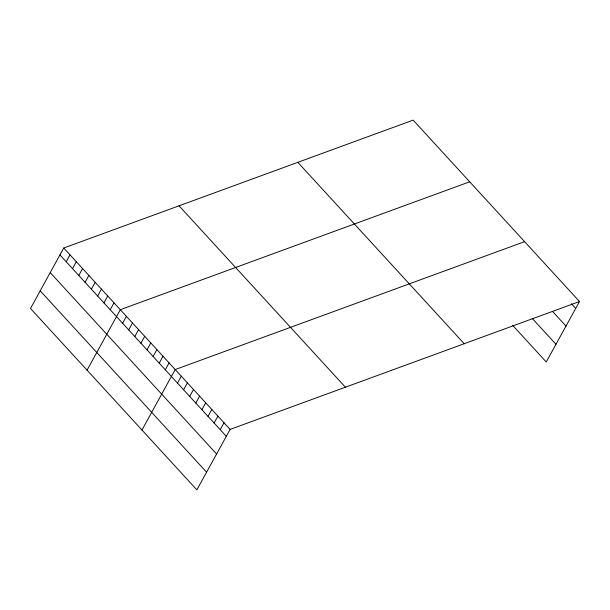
<?xml version="1.0" encoding="UTF-8"?>
<svg xmlns="http://www.w3.org/2000/svg" width="610" height="610" viewBox="0 0 610 610"><rect width="100%" height="100%" fill="white"/><g stroke="black" fill="none" stroke-linecap="round" stroke-linejoin="round"><path stroke-width="0.91" d="M63.737 248.018L30.5 308.485L196.862 489.876L230.1 429.417L579.5 301.515L413.138 120.124L63.737 248.018L230.1 429.417M66.231 261.774L70.028 254.873M72.514 268.629L76.311 261.728M78.797 275.484L82.594 268.575M85.087 282.331L88.877 275.43M91.37 289.186L95.168 282.285M97.653 296.041L101.451 289.132M103.936 302.895L107.734 295.987M110.219 309.743L114.017 302.842M87.062 370.156L120.3 309.697L469.7 181.795M122.61 323.247L126.4 316.346M128.71 329.903L132.5 322.995M134.81 336.552L138.6 329.644M140.91 343.201L144.7 336.301M147.01 349.85L150.8 342.95M153.11 356.507L156.9 349.599M159.21 363.156L163 356.255M165.31 369.805L169.1 362.904M141.962 430.019L175.2 369.553L524.6 241.659M177.51 383.111L181.3 376.202M183.61 389.76L187.4 382.859M189.71 396.408L193.5 389.508M195.81 403.065L199.6 396.157M201.91 409.714L205.7 402.813M208.01 416.363L211.8 409.462M214.11 423.02L217.9 416.111M220.21 429.669L224 422.761M579.5 301.515L546.263 361.982L512.713 325.397M571.433 303.765L575.703 308.424M552.568 311.466L565.988 326.098M532.187 318.367L555.977 344.307M297.832 162.329L464.202 343.72M179.043 205.814L345.405 387.205M59.948 254.927L226.31 436.318M50.226 272.601L216.588 453.992M40.214 290.81L206.577 472.201"/></g></svg>
